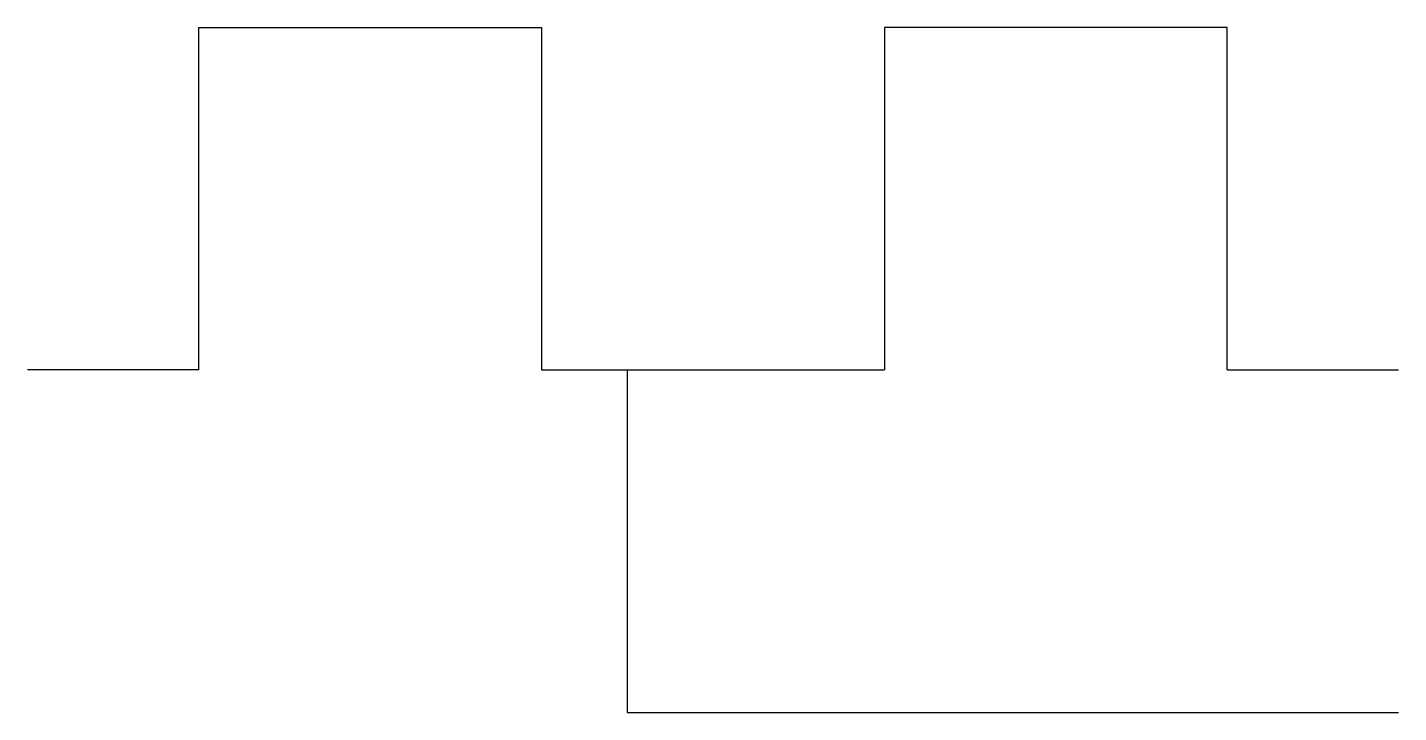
# Model space of a CAD drawing. Extents: x -0.5 to 0.5, y -0.25 to 0.25.
import ezdxf

# ---------------------------------------------------------------- set-up
doc = ezdxf.new("R2010")
doc.units = 0
doc.linetypes.add('DASH2', pattern=[0])
doc.layers.add('62', color=6, linetype='DASH2')

msp = doc.modelspace()

# ---------------------------------------------------------------- linework, layer by layer
at = {"layer": '62', "color": 0}
for p, q in [((-0.375, 0), (-0.375, 0.25)), ((-0.375, 0.25), (-0.125, 0.25)), ((-0.125, 0.25), (-0.125, 0)), ((0.125, 0.25), (0.125, 0)), ((0.375, 0.25), (0.125, 0.25)), ((0.375, 0), (0.375, 0.25)), ((-0.375, 0), (-0.5, 0)), ((-0.125, 0), (0.125, 0)), ((-0.0625, 0), (-0.0625, -0.25)), ((0.375, 0), (0.5, 0)), ((-0.0625, -0.25), (0.5, -0.25))]:
    msp.add_line(p, q, dxfattribs=at)

doc.saveas('drawing.dxf')
